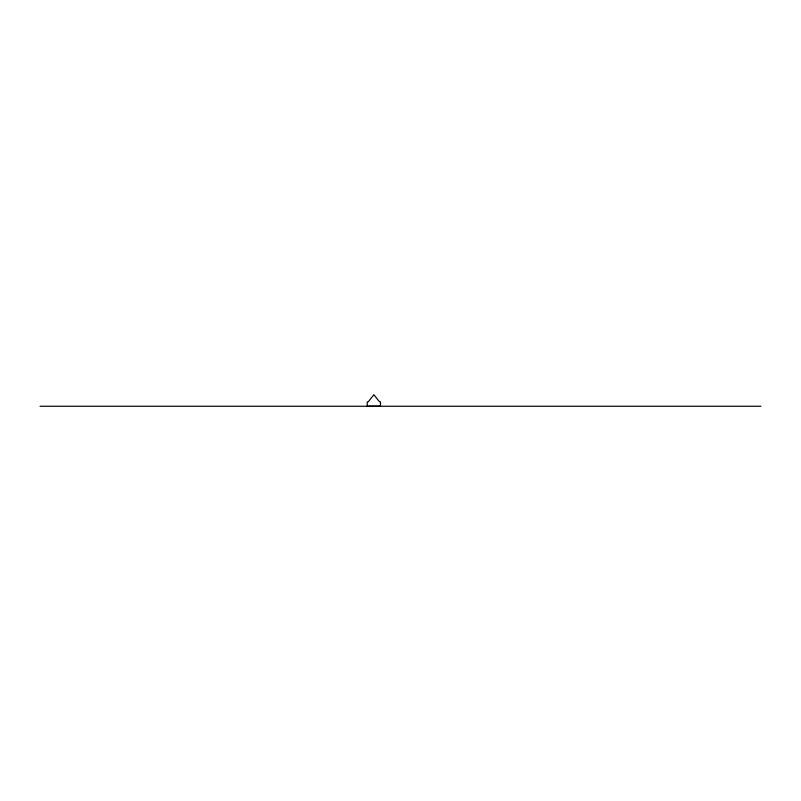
<?xml version="1.0" encoding="UTF-8"?>
<svg xmlns="http://www.w3.org/2000/svg" width="801" height="801" viewBox="0 0 801 801"><rect width="100%" height="100%" fill="white"/><g stroke="black" fill="none" stroke-linecap="round" stroke-linejoin="round"><path stroke-width="1.2" d="M367.238 406.167L380.485 406.167M40.05 406.257L760.95 406.257M380.485 406.257L380.485 401.852L379.574 401.852L373.857 394.733L368.24 401.852L367.238 401.852L367.238 406.257"/></g></svg>
